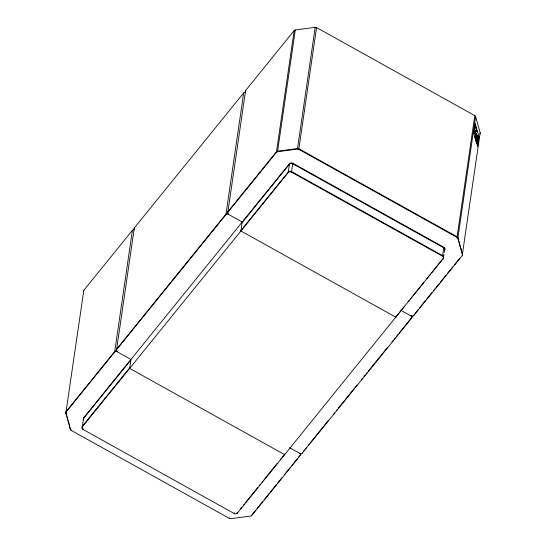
<?xml version="1.0" encoding="UTF-8"?>
<svg xmlns="http://www.w3.org/2000/svg" width="546" height="546" viewBox="0 0 546 546"><rect width="100%" height="100%" fill="white"/><g stroke="black" fill="none" stroke-linecap="round" stroke-linejoin="round"><path stroke-width="0.82" d="M476.173 141.216L476.208 141.796M475.505 138.691L475.266 138.179M475.593 126.713L476.924 131.436L475.559 126.72M300.45 455.166L251.829 515.438A1.815 1.454 8.3 0 1 250.703 516.031L230.801 518.68A1.815 1.454 8.3 0 1 229.436 518.427L71.205 430.385A1.815 1.454 8.3 0 1 70.407 429.429L65.827 413.158L83.825 290.308L132.405 230.323A1.815 1.454 8.3 0 1 134.268 229.757M70.407 429.429L69.342 424.795M71.205 430.385L71.267 429.955M240.991 230.419L288.281 172.024A2.389 1.911 8.3 0 1 291.564 171.587L442.601 255.63A2.389 1.911 8.3 0 1 443.359 258.313L237.428 513.069A2.389 1.911 8.3 0 1 234.145 513.513L83.108 429.47A2.389 1.911 8.3 0 1 82.35 426.781L83.654 417.833L289.503 163.643A2.389 1.911 8.3 0 1 292.786 163.206L443.823 247.249A2.389 1.911 8.3 0 1 444.778 249.631M83.108 429.47L83.19 428.897M65.827 413.158A1.815 1.454 8.3 0 1 66.059 412.073L114.64 352.088L132.405 230.323M284.8 454.108L284.719 454.682L129.641 368.386L130.944 359.439L117.131 351.754A1.815 1.454 8.3 0 1 116.564 349.713L134.323 227.948L243.673 92.922A1.815 1.454 8.3 0 1 245.536 92.356M117.172 351.467L117.137 351.754A1.815 1.454 8.3 0 0 114.64 352.088M116.564 349.713L225.907 214.687L243.673 92.922M396.068 316.707L395.987 317.281L240.909 230.985L242.212 222.038L228.399 214.353A1.815 1.454 8.3 0 1 227.825 212.312L245.591 90.547L294.171 30.562A1.815 1.454 8.3 0 1 295.297 29.969L315.199 27.32A1.815 1.454 8.3 0 1 316.564 27.573L474.795 115.615A1.815 1.454 8.3 0 1 475.593 116.564L480.173 132.835L462.175 255.692L413.602 315.677A1.815 1.454 8.3 0 1 411.104 316.011L400.9 310.34M228.44 214.066L228.405 214.353A1.815 1.454 8.3 0 0 225.907 214.687M227.825 212.312L276.406 152.327L294.171 30.562M276.406 152.327A1.815 1.454 8.3 0 1 277.532 151.733L295.297 29.969M229.436 518.427L229.518 517.861M234.145 513.513L234.227 512.94A2.389 1.911 8.3 0 0 234.616 513.124M237.428 513.069L237.51 512.503A2.389 1.911 8.3 0 1 237.251 512.769M82.35 426.781L288.192 172.597L289.503 163.643M443.277 258.886A2.389 1.911 8.3 0 0 442.519 256.197L291.482 172.154L292.786 163.206M277.532 151.733L297.433 149.085L315.199 27.32M462.175 255.692A1.815 1.454 8.3 0 0 462.407 254.607L457.835 238.336A1.815 1.454 8.3 0 0 457.029 237.38L298.798 149.338L316.564 27.573M299.877 453.125L299.836 453.412A1.815 1.454 8.3 0 1 300.409 455.453M289.585 447.706L299.836 453.412A1.815 1.454 8.3 0 0 302.334 453.078L302.416 452.511M411.145 315.725L411.104 316.011A1.815 1.454 8.3 0 1 411.677 318.052L302.334 453.078M411.677 318.052L411.759 317.485A1.815 1.454 8.3 0 0 411.684 315.841M413.602 315.677L418.236 309.486M442.519 256.197L443.823 247.249M443.639 256.361L443.925 254.409M444.212 252.457L444.519 250.361M457.029 237.38L474.795 115.615M457.835 238.336L457.896 237.906M462.257 255.125A1.815 1.454 8.3 0 0 462.489 254.033L457.917 237.763L475.593 116.564M475.307 123.724L473.901 133.422C474.194 138.22 474.433 123.28 475.266 123.73L478.938 136.636L477.525 146.301L478.938 136.636M475.887 137.879L476.303 134.746L475.04 130.255L474.59 134.016L475.088 130.876L475.853 138.507L475.04 130.255L476.747 131.074M474.822 136.964L474.542 136.145M474.781 136.991L474.802 136.329M474.931 137.333L474.993 136.828L474.972 137.469M475.423 138.329L474.959 136.834M475.136 138.056L475.157 137.408L475.047 137.885M475.634 139.407C475.805 141.68 475.443 137.797 475.689 139.708M475.614 139.073L475.6 139.626M475.853 138.507L476.344 134.739L475.081 130.248M476.044 140.547L475.989 141.278L476.044 140.602M477.668 139.462L478.125 136.323L476.412 134.917M477.695 139.701L478.248 136.159L476.385 134.637L478.248 136.159M477.525 146.301L477.218 145.202M476.713 143.857L476.706 143.25L476.678 143.755M476.481 142.144L476.542 143.045L476.528 142.397M130.863 360.005L83.572 418.4A2.389 1.911 8.3 0 0 83.272 419.833M242.131 222.604L289.421 164.209A2.389 1.911 8.3 0 1 292.704 163.773L443.741 247.816A2.389 1.911 8.3 0 1 444.499 250.498M129.723 367.82L82.432 426.214A2.389 1.911 8.3 0 0 82.132 427.648M474.46 135.797L474.733 135.94M240.697 508.565L241.762 507.254M243.359 505.289L244.417 503.972M245.482 502.661L257.705 487.571M259.295 485.606L260.36 484.288M261.95 482.323L263.015 481.012M264.08 479.702L277.361 463.295M280.548 459.357L281.613 458.046M282.678 456.736L284.268 454.763M396.601 316.052L404.04 306.866M408.292 301.617L409.35 300.307M410.415 298.996L412.012 297.024M413.069 295.714L423.696 282.589M426.883 278.658L427.948 277.341M429.013 276.03L430.603 274.065M431.668 272.747L443.359 258.313M251.911 514.871L255.453 510.496M256.975 508.619L262.537 501.747M264.059 499.877L269.622 493.004M270.639 491.748L276.201 484.875M277.723 483.005L282.275 477.381M284.807 474.256L290.37 467.383M291.892 465.506L297.454 458.633M298.464 457.384L300.491 454.886M303.487 451.187L304.559 449.863M305.63 448.539L306.702 447.215M308.313 445.229L309.384 443.905M310.456 442.581L328.139 420.741M333.504 414.121L334.575 412.796M336.179 410.81L337.257 409.486M338.329 408.162L357.084 384.998M361.377 379.702L362.448 378.378M364.052 376.392L365.124 375.068M366.202 373.744L367.274 372.42M368.345 371.096L387.64 347.27M391.926 341.973L392.997 340.649M394.069 339.325L395.14 338.001M396.219 336.677L397.822 334.691M398.894 333.367L411.759 317.485M419.751 307.61L425.32 300.737M426.835 298.867L431.9 292.615M433.415 290.738L434.937 288.868M435.947 287.619L438.984 283.865M440.499 281.995L446.068 275.123M447.583 273.246L452.648 266.994M454.668 264.496L456.19 262.626M456.695 261.998L459.732 258.251M474.733 135.968L474.617 136.247M475.313 138.889L475.395 139.094M476.303 141.81L476.542 142.793M476.795 143.666L476.781 143.277M477.47 146.103L477.231 145.113M457.917 237.763L457.111 236.814L298.887 148.771A1.815 1.454 8.3 0 0 297.515 148.512L277.621 151.167A1.815 1.454 8.3 0 0 276.488 151.761L227.907 211.746A1.815 1.454 8.3 0 0 227.989 213.384M457.111 236.814L457.63 237.23M66.83 415.847L65.916 412.592A1.815 1.454 8.3 0 1 66.141 411.507L114.721 351.515A1.815 1.454 8.3 0 1 117.219 351.187A1.815 1.454 8.3 0 1 116.646 349.147L225.989 214.114A1.815 1.454 8.3 0 1 227.853 213.554M67.056 416.659L67.97 419.915M68.202 420.727L69.117 423.983M475.054 137.121L475.116 137.783L475.02 137.148M245.366 91.639A1.815 1.454 8.3 0 1 245.591 90.547M480.173 132.835A1.815 1.454 8.3 0 1 479.941 133.927M413.479 315.315A1.815 1.454 8.3 0 1 412.906 315.622M297.433 149.085A1.815 1.454 8.3 0 1 298.798 149.338M288.192 172.597A2.389 1.911 8.3 0 1 291.482 172.154M83.292 418.871A2.389 1.911 8.3 0 1 83.654 417.833M82.842 428.671A2.389 1.911 8.3 0 1 82.535 428.378M236.903 513.001A2.389 1.911 8.3 0 1 236.493 513.179M83.593 291.393A1.815 1.454 8.3 0 1 83.825 290.308M70.775 429.402A1.815 1.454 8.3 0 1 70.489 428.863M300.6 453.508A1.815 1.454 8.3 0 1 300.641 454.654M134.098 229.033A1.815 1.454 8.3 0 1 134.323 227.948M475.252 130.61L476.883 131.443L475.252 130.61M476.078 137.599A2.928 0.587 82.4 0 0 477.122 142.069A2.928 0.587 82.4 0 0 477.143 137.838A2.928 0.587 82.4 0 0 476.078 137.599M476.187 137.749A2.634 0.532 82.4 0 0 477.129 141.776A2.634 0.532 82.4 0 0 477.143 137.961A2.634 0.532 82.4 0 0 476.187 137.749"/></g></svg>
